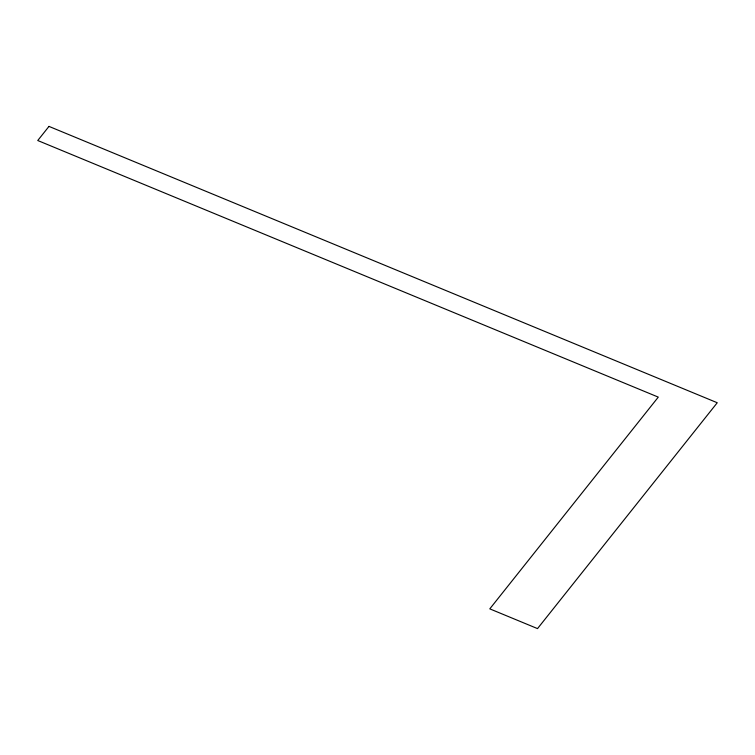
<?xml version="1.0" encoding="UTF-8"?>
<svg xmlns="http://www.w3.org/2000/svg" width="755" height="755" viewBox="0 0 755 755"><rect width="100%" height="100%" fill="white"/><g stroke="black" fill="none" stroke-linecap="round" stroke-linejoin="round"><path stroke-width="1.13" d="M48.981 126.396L37.75 140.515L658.284 397.121L489.797 608.86L537.522 628.604L717.25 402.745L48.981 126.396"/></g></svg>
